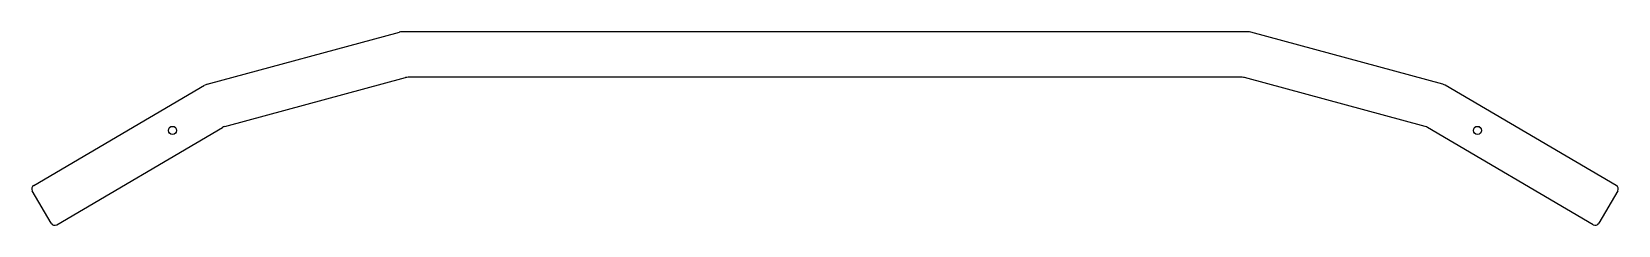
# Paper-space layout '_Bottom' of a CAD drawing. Header units: millimetres. Extents: x -524 to 1046, y -236 to -45.
import ezdxf

# ---------------------------------------------------------------- set-up
doc = ezdxf.new("R2010")
doc.units = ezdxf.units.MM

psp = doc.layouts.new('_Bottom')

# ---------------------------------------------------------------- linework, layer by layer
at = {"color": 7, "linetype": 'Continuous', "lineweight": 25}
for p, q in [((-350.2, -96.7), (-160, -45.1)), ((679.6, -44.8), (-157.4, -44.8)), ((872.3, -96.7), (682.2, -45.1)), ((-332.6, -138.6), (-154, -90.1)), ((673.6, -89.8), (-151.4, -89.8)), ((854.7, -138.6), (676.2, -90.1)), ((-521.7, -196.9), (-352.6, -97.7)), ((1043.8, -196.9), (874.7, -97.7)), ((-498.9, -235.7), (-335, -139.6)), ((1021.1, -235.7), (857.2, -139.6)), ((-504.4, -234.3), (-523.1, -202.3)), ((1045.3, -202.3), (1026.6, -234.3))]:
    psp.add_line(p, q, dxfattribs=at)
for centre, radius in [((-384.4, -142.4), 4.03), ((-384.4, -142.4), 4), ((906.5, -142.4), 4.03), ((906.5, -142.4), 4)]:
    psp.add_circle(centre, radius, dxfattribs=at)
for centre, radius, start, end in [((-157.4, -54.8), 10, 90, 105.1893), ((679.6, -54.8), 10, 74.8107, 90), ((-151.4, -99.8), 10, 90, 105.1893), ((673.6, -99.8), 10, 74.8107, 90), ((-347.5, -106.4), 10, 105.1893, 120.3786), ((869.7, -106.4), 10, 59.6214, 74.8107), ((-330, -148.2), 10, 105.1893, 120.3786), ((852.1, -148.2), 10, 59.6214, 74.8107), ((-519.7, -200.3), 4, 120.3786, 210.3786), ((1041.8, -200.3), 4, 329.6214, 59.6214), ((-501, -232.2), 4, 210.3786, 300.3786), ((1023.1, -232.2), 4, 239.6214, 329.6214)]:
    psp.add_arc(centre, radius, start, end, dxfattribs=at)

doc.saveas('drawing.dxf')
